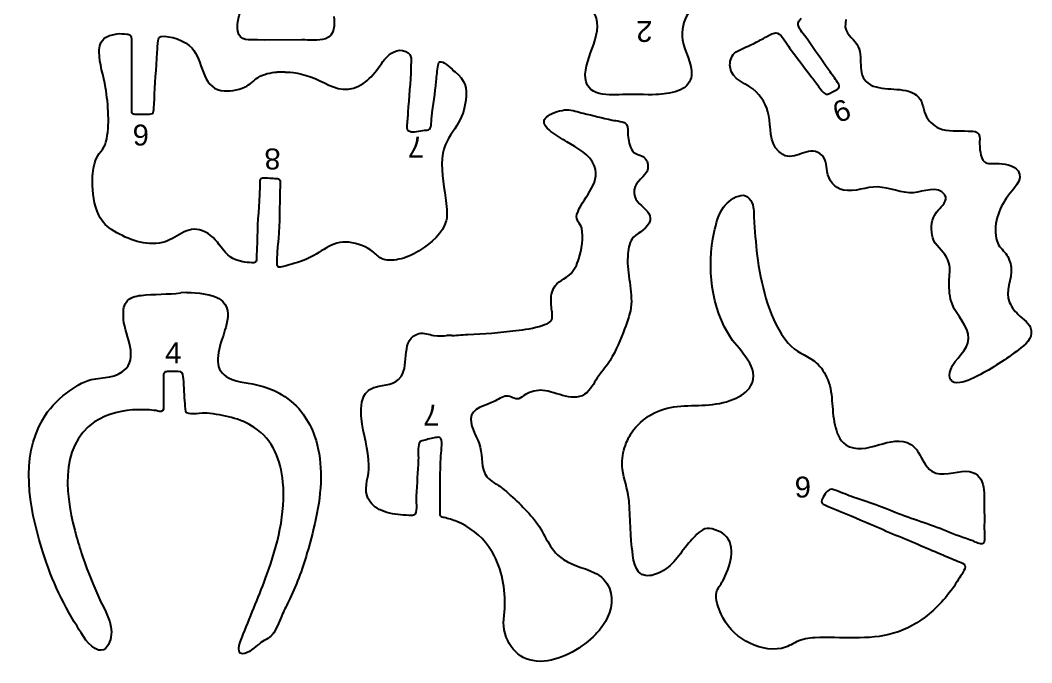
# Model space of a CAD drawing. Extents: x 5 to 176, y 77 to 286.
# Drawn here: x 4.8 to 173.9, y 76.8 to 184.2 of the extents above; entities that cross this region are included whole.
import ezdxf
from ezdxf.enums import TextEntityAlignment as Align

# ---------------------------------------------------------------- set-up
doc = ezdxf.new("R2010")
doc.units = 0
doc.layers.add('Cut', color=7, linetype='Continuous')
doc.layers.add('Steg', color=5, linetype='Continuous', lineweight=25)
doc.layers.add('Text', color=1, linetype='Continuous', lineweight=25)
doc.styles.add('textstyle10', font='')
doc.styles.add('textstyle11', font='')
doc.styles.add('textstyle2', font='')
doc.styles.add('textstyle4', font='')
doc.styles.add('textstyle5', font='')
doc.styles.add('textstyle6', font='')
doc.styles.add('textstyle7', font='')
doc.styles.add('textstyle9', font='')
doc.styles.get('textstyle10').set_extended_font_data('Arial')
doc.styles.get('textstyle11').set_extended_font_data('Arial')
doc.styles.get('textstyle2').set_extended_font_data('Arial')
doc.styles.get('textstyle4').set_extended_font_data('Arial')
doc.styles.get('textstyle5').set_extended_font_data('Arial')
doc.styles.get('textstyle6').set_extended_font_data('Arial')
doc.styles.get('textstyle7').set_extended_font_data('Arial')
doc.styles.get('textstyle9').set_extended_font_data('Arial')

msp = doc.modelspace()

# ---------------------------------------------------------------- linework, layer by layer
at = {"layer": 'Cut'}
for points in [[(51.910721, 180.89654), (45.647319, 180.867648)], [(23.412598, 179.07344), (23.412598, 171.49313)]]:
    msp.add_lwpolyline(points, dxfattribs=at)
for points in [[(41.195235, 182.33584), (40.705969, 185.2365), (43.202865, 187.80038), (43.273487, 190.68377)], [(57.243421, 184.83062), (57.423717, 183.47384), (57.410763, 181.60083), (55.844806, 181.0942)], [(99.32816, 174.46766), (98.941469, 178.0803), (103.02907, 182.35118), (100.53045, 185.8861)], [(116.53066, 185.40629), (115.71506, 184.03896), (115.32741, 182.49891), (115.55673, 180.89649)], [(134.9017, 183.39132), (134.8096, 183.82983), (135.15693, 184.21364), (135.40257, 184.54276)], [(136.3765, 181.08844), (135.92552, 181.74093), (135.06386, 182.61314), (134.9017, 183.39132)], [(142.74682, 183.00751), (143.05195, 181.57589), (144.37802, 180.99441), (144.93455, 179.7451)], [(18.03922, 178.88147), (18.038932, 179.84484), (18.225273, 180.71418), (19.094802, 181.28318)], [(19.094802, 181.28318), (19.672152, 181.66123), (20.335286, 181.8138), (21.013771, 181.91071)], [(21.013766, 181.91078), (21.542469, 181.98658), (22.129319, 181.92808), (22.644972, 181.86088)], [(22.644972, 181.86088), (22.880633, 181.82918), (23.094705, 181.81098), (23.258785, 181.62291)], [(23.258785, 181.62291), (23.434667, 181.42045), (23.410775, 181.15082), (23.412502, 180.89655)], [(27.906572, 180.80059), (27.944282, 181.12875), (27.931042, 181.39359), (28.311879, 181.45787)], [(28.311879, 181.45787), (29.821128, 181.71503), (32.440652, 180.76125), (33.554766, 179.54457)], [(44.522319, 180.89654), (43.22954, 180.89654), (41.478969, 180.65282), (41.195235, 182.33584)], [(55.844806, 181.0942), (54.637617, 180.70367), (53.162432, 180.89654), (51.910721, 180.89654)], [(126.85026, 180.01952), (127.53248, 180.3237), (128.19552, 180.6816), (128.86527, 181.01648)], [(128.86527, 181.01648), (129.46114, 181.31393), (130.80353, 182.30609), (131.45505, 182.0355)], [(131.45505, 182.0355), (132.23132, 181.71214), (132.95576, 180.21527), (133.45952, 179.55319)], [(140.06398, 175.81101), (138.81851, 177.55736), (137.61621, 179.297), (136.3765, 181.08844)], [(23.412502, 180.89655), (23.416502, 180.31507), (23.412598, 179.66163), (23.412598, 179.07344)], [(27.73424, 178.78558), (27.76264, 179.43422), (27.83346, 180.1625), (27.906572, 180.80059)], [(33.554766, 179.54457), (35.387474, 177.54298), (35.20142, 172.99288), (38.381312, 172.46705)], [(65.759277, 177.63414), (66.647709, 178.70018), (67.865932, 179.58487), (69.278268, 178.94774)], [(115.55673, 180.89649), (115.84747, 178.86324), (117.25703, 177.05836), (117.04689, 174.94738)], [(124.26336, 178.65795), (124.98684, 179.29124), (126.00011, 179.64051), (126.85026, 180.01952)], [(133.45952, 179.55319), (134.63974, 178.00355), (135.80941, 176.41744), (137.02034, 174.85148)], [(144.93455, 179.7451), (145.83459, 177.72336), (144.53634, 174.67109), (147.00042, 173.39491)], [(19.087029, 172.93237), (18.771343, 174.85623), (18.039891, 176.94225), (18.03922, 178.88147)], [(27.250827, 170.82145), (27.267807, 173.4688), (27.618328, 176.13822), (27.73424, 178.78558)], [(63.520687, 174.75554), (64.3977, 175.64311), (64.983111, 176.70243), (65.759277, 177.63414)], [(69.278268, 178.94774), (70.535064, 178.38065), (70.147796, 177.45087), (70.141751, 176.29079)], [(123.50053, 176.38673), (123.43333, 177.21673), (123.63102, 178.1043), (124.26336, 178.65795)], [(70.141751, 176.29079), (70.128801, 173.8008), (69.767438, 171.29546), (69.658339, 168.80643)], [(74.37972, 173.98788), (74.47183, 174.84858), (74.560496, 175.83306), (74.708744, 176.67457)], [(74.708744, 176.67457), (74.763054, 176.98258), (74.830221, 177.34625), (75.229194, 177.26181)], [(75.229194, 177.26181), (75.882348, 177.12459), (76.95002, 176.01825), (77.53025, 175.5548)], [(127.87792, 172.24443), (126.52497, 173.63287), (123.67996, 174.18652), (123.50053, 176.38673)], [(42.41135, 173.03222), (43.275025, 173.41795), (43.833473, 174.14336), (44.618275, 174.63368)], [(44.618275, 174.63368), (45.500086, 175.18445), (46.74412, 175.47423), (47.784733, 175.51933)], [(49.108677, 175.496523), (49.948959, 175.61433), (52.12422, 175.24874), (54.11765, 174.43505)], [(54.11765, 174.43505), (56.257888, 173.56092), (58.091747, 172.11107), (60.546519, 172.84031)], [(60.546519, 172.84031), (61.755915, 173.19918), (62.649431, 173.87373), (63.520687, 174.75554)], [(77.53025, 175.5548), (79.184868, 174.23352), (79.582499, 172.91033), (79.32592, 170.82142)], [(102.19044, 171.82223), (100.66575, 172.041), (99.501836, 172.84509), (99.32816, 174.46766)], [(117.04689, 174.94738), (116.93366, 173.81226), (116.22457, 173.03695), (115.24009, 172.55911)], [(137.02034, 174.85148), (137.45117, 174.29399), (137.89448, 173.67317), (138.31667, 173.12432)], [(141.46682, 173.79599), (141.02064, 174.47534), (140.53607, 175.14894), (140.06398, 175.81101)], [(19.168009, 163.8168), (19.847262, 166.68197), (19.559498, 170.05185), (19.087029, 172.93237)], [(38.381312, 172.46705), (39.758145, 172.23868), (41.151195, 172.47005), (42.41135, 173.03222)], [(73.622169, 168.03878), (73.906958, 170.01542), (74.167087, 172.00261), (74.37972, 173.98788)], [(115.24009, 172.55911), (114.62503, 172.26069), (114.00325, 172.12444), (113.32102, 172.01505)], [(138.31667, 173.12432), (138.60741, 172.74723), (139.03824, 171.9796), (139.51609, 171.8491)], [(140.95539, 172.38068), (141.25764, 172.53325), (141.65873, 172.68198), (141.74796, 173.03221)], [(141.74796, 173.03221), (141.81806, 173.30855), (141.61267, 173.57242), (141.46682, 173.79599)], [(147.00042, 173.39491), (149.3436, 172.18206), (152.45537, 173.26058), (154.67285, 171.66391)], [(23.412598, 171.49313), (23.412598, 170.79555), (23.411198, 170.07686), (23.412598, 169.38215)], [(27.153337, 169.2862), (27.171087, 169.77364), (27.247657, 170.32633), (27.250827, 170.82145)], [(79.32592, 170.82142), (79.143896, 169.3399), (78.627092, 167.83536), (77.837396, 166.59948)], [(106.60429, 171.78093), (105.16595, 171.78093), (103.61535, 171.61781), (102.19044, 171.82223)], [(112.029809, 171.850868), (111.10738, 171.65907), (108.84096, 171.78093), (106.60429, 171.78093)], [(130.08484, 167.55903), (129.86799, 169.38023), (129.16081, 170.92795), (127.87792, 172.24443)], [(139.51609, 171.8491), (139.95843, 171.7282), (140.56966, 172.18494), (140.95539, 172.38068)], [(154.67285, 171.66391), (155.74753, 170.88957), (155.68803, 169.53279), (156.18123, 168.42261)], [(23.412598, 169.38215), (23.413174, 169.12212), (23.359538, 168.86401), (23.511238, 168.6721)], [(26.670788, 168.53297), (27.129732, 168.60877), (27.138848, 168.88608), (27.153337, 169.2862)], [(93.075074, 168.22011), (93.891636, 168.76512), (95.232871, 169.1902), (96.241148, 169.21611)], [(96.241142, 169.21615), (97.112398, 169.23915), (98.086324, 168.85728), (98.927834, 168.65002)], [(23.511238, 168.6721), (23.656224, 168.48979), (23.961355, 168.52049), (24.180224, 168.51857)], [(24.180224, 168.51857), (24.814763, 168.51457), (26.119824, 168.44177), (26.670788, 168.53297)], [(69.658339, 168.80643), (69.624659, 168.03881), (69.485047, 167.16467), (69.471614, 166.4076)], [(73.250446, 165.98538), (73.615452, 166.34808), (73.544639, 167.50048), (73.622169, 168.03878)], [(92.499834, 166.79137), (92.258512, 167.39011), (92.577174, 167.88811), (93.075074, 168.22011)], [(98.927834, 168.65002), (100.55232, 168.25181), (102.18832, 167.86608), (103.82145, 167.50338)], [(103.82145, 167.50338), (104.39429, 167.37672), (105.88252, 167.28077), (106.2174, 166.76262)], [(132.31959, 161.72603), (130.23261, 162.91585), (130.33144, 165.50275), (130.08484, 167.55903)], [(156.18123, 168.42261), (156.60247, 167.47363), (157.45262, 166.564), (158.41886, 166.13605)], [(69.471614, 166.4076), (69.467414, 166.16388), (69.439184, 165.82229), (70.068358, 165.608734)], [(70.068358, 165.608734), (70.297867, 165.40009), (71.705022, 165.69255), (72.444726, 165.79155)], [(72.444726, 165.79155), (72.716754, 165.82705), (73.056044, 165.79251), (73.250446, 165.98538)], [(77.837396, 166.59948), (76.844376, 165.04504), (75.850012, 163.87441), (75.496424, 161.99372)], [(93.554457, 165.60826), (93.146655, 165.92971), (92.70124, 166.29145), (92.499834, 166.79137)], [(106.2174, 166.76262), (106.47456, 166.36441), (106.38244, 165.44326), (106.42082, 164.96829)], [(158.41886, 166.13605), (159.92437, 165.47013), (161.72541, 165.84531), (163.31248, 165.67547)], [(96.241148, 163.87439), (95.308387, 164.42612), (94.407001, 164.93563), (93.554457, 165.60826)], [(106.42082, 164.96829), (106.48992, 164.10759), (106.70197, 163.11831), (107.17885, 162.37947)], [(163.31248, 165.67547), (163.8124, 165.62267), (164.39483, 165.71767), (164.84198, 165.43942)], [(164.84198, 165.43942), (165.36012, 165.11702), (165.23155, 164.43863), (165.23155, 163.91281)], [(17.401701, 160.7463), (17.78916, 161.89774), (18.875351, 162.58285), (19.168009, 163.8168)], [(100.8517, 159.78678), (100.1215, 161.74326), (97.896342, 162.89566), (96.241148, 163.87439)], [(107.17885, 162.37947), (107.4859, 161.90355), (107.93113, 161.80184), (108.42721, 161.63392)], [(138.5556, 161.88819), (136.52714, 163.27088), (134.35092, 160.56788), (132.31959, 161.72603)], [(165.23155, 163.91281), (165.23155, 163.06074), (165.29205, 161.08411), (166.02028, 160.53909)], [(16.887775, 157.29198), (16.887775, 158.44054), (17.036887, 159.66299), (17.401701, 160.7463)], [(75.496424, 161.99372), (75.043909, 159.58817), (75.611568, 156.90148), (75.926103, 154.50937)], [(108.42721, 161.63392), (109.14782, 161.3902), (109.69667, 160.85957), (109.76192, 160.07468)], [(139.75021, 158.92324), (139.56694, 160.02862), (139.57558, 161.19157), (138.5556, 161.88819)], [(97.914574, 151.7267), (98.675483, 154.35486), (101.9638, 156.80647), (100.8517, 159.78678)], [(109.76192, 160.07468), (109.79742, 159.63713), (109.80222, 159.20342), (109.57769, 158.82728)], [(166.02028, 160.53909), (166.57777, 160.12361), (167.36075, 160.26658), (168.01419, 160.26658)], [(168.01419, 160.26658), (169.17907, 160.26658), (170.94844, 160.03821), (171.67097, 159.00288)], [(171.67097, 159.00288), (172.67272, 157.56646), (170.69992, 155.81915), (169.94861, 154.79725)], [(17.965714, 151.63074), (17.165272, 153.35886), (16.887775, 155.39786), (16.887775, 157.29198)], [(45.059945, 157.69211), (44.870821, 157.52707), (44.908339, 157.2584), (44.906228, 157.00412)], [(46.537338, 157.76311), (46.152277, 157.79001), (45.279774, 157.88305), (45.059945, 157.69211)], [(47.688681, 157.67391), (47.33375, 157.69021), (46.900809, 157.73821), (46.537338, 157.76311)], [(48.26181, 157.45321), (48.126228, 157.65663), (47.905919, 157.66431), (47.688681, 157.67391)], [(48.36007, 156.71629), (48.36257, 156.96577), (48.40085, 157.24499), (48.26181, 157.45321)], [(109.57769, 158.82728), (108.83597, 157.58661), (107.34581, 157.00417), (107.47631, 155.27701)], [(142.49064, 155.80668), (140.92564, 156.14059), (140.00161, 157.40142), (139.75021, 158.92324)], [(44.906228, 157.00412), (44.900528, 156.34204), (44.835508, 155.65406), (44.806438, 154.9891)], [(48.2645, 154.79723), (48.2645, 155.42092), (48.35402, 156.10411), (48.36007, 156.71629)], [(148.15188, 156.32866), (146.24049, 156.38906), (144.40395, 155.39791), (142.49064, 155.80668)], [(154.19694, 155.36721), (152.1493, 155.22328), (150.21392, 156.26245), (148.15188, 156.32866)], [(159.4168, 154.98723), (158.27783, 156.73742), (155.75042, 155.47564), (154.19694, 155.36721)], [(44.806438, 154.9891), (44.690143, 152.33408), (44.439225, 149.67809), (44.426463, 147.02498)], [(47.949293, 146.73715), (48.257303, 149.34804), (48.2645, 152.12493), (48.2645, 154.79723)], [(75.926103, 154.50937), (76.089224, 153.26869), (76.339949, 151.90328), (76.04259, 150.67124)], [(107.47631, 155.27701), (107.58953, 153.78686), (108.88682, 153.23801), (109.7197, 152.20267)], [(122.42957, 152.97342), (123.08493, 153.87155), (124.21238, 154.6977), (125.31488, 154.92607)], [(125.31487, 154.92642), (126.48454, 155.16919), (127.21187, 153.93523), (127.3961, 152.97377)], [(158.33924, 152.49437), (158.89481, 153.11231), (160.02322, 154.05457), (159.4168, 154.98723)], [(169.94861, 154.79725), (168.40568, 152.70163), (167.34348, 149.82495), (168.13893, 147.21694)], [(120.84538, 148.75148), (121.16203, 150.18694), (121.55064, 151.76921), (122.42957, 152.97342)], [(127.3961, 152.97377), (127.56018, 152.11691), (127.4556, 151.24949), (127.53811, 150.38304)], [(157.23002, 148.75219), (156.9911, 150.11473), (157.42577, 151.47822), (158.33924, 152.49437)], [(20.534, 148.94501), (19.369799, 149.63107), (18.544984, 150.38047), (17.965714, 151.63074)], [(76.04259, 150.67124), (75.559657, 148.67061), (73.41894, 146.88204), (71.773053, 145.83423)], [(98.70331, 149.42382), (98.520998, 150.31331), (97.617118, 150.69904), (97.914574, 151.7267)], [(110.13326, 150.76721), (109.90968, 149.44209), (108.23146, 148.75699), (107.38995, 147.9529)], [(109.7197, 152.20267), (110.05361, 151.78815), (110.22249, 151.29783), (110.13326, 150.76721)], [(28.594075, 147.04801), (25.746854, 146.37826), (22.90798, 147.54697), (20.534, 148.94501)], [(35.310805, 149.01793), (32.667868, 150.02448), (30.996266, 147.61222), (28.594075, 147.04801)], [(38.431397, 146.25736), (37.615795, 147.35314), (36.630258, 148.51514), (35.310805, 149.01793)], [(98.248491, 144.3383), (98.724419, 145.76225), (99.006522, 147.94039), (98.70331, 149.42382)], [(127.53811, 150.38304), (127.73961, 148.27014), (127.80198, 146.15438), (128.13974, 144.05012)], [(59.778893, 147.09316), (56.902406, 147.43763), (55.013374, 145.18945), (52.582397, 144.20401)], [(107.38995, 147.9529), (106.69045, 147.28698), (106.5494, 146.13075), (106.44001, 145.20192)], [(123.64338, 131.09608), (120.33011, 135.98394), (119.58935, 143.05377), (120.84538, 148.75148)], [(157.80958, 146.92908), (157.44112, 147.45106), (157.33941, 148.13041), (157.23002, 148.75219)], [(168.13893, 147.21694), (168.39992, 146.36199), (169.07544, 145.87551), (169.59454, 145.20192)], [(42.027534, 143.83453), (40.2998, 144.1176), (39.430271, 144.91497), (38.431397, 146.25736)], [(44.426463, 147.02498), (44.422463, 146.19594), (44.332143, 145.35443), (44.330413, 144.5302)], [(47.786173, 143.85855), (47.808813, 144.80177), (47.838663, 145.79969), (47.949293, 146.73715)], [(63.904884, 145.42549), (62.733199, 146.34856), (61.284016, 146.91373), (59.778893, 147.09316)], [(71.773053, 145.83423), (70.766023, 145.19326), (69.691059, 144.63865), (68.510642, 144.32681)], [(160.10478, 143.66667), (159.70466, 145.08773), (158.61367, 145.78915), (157.80958, 146.92908)], [(43.562787, 143.67045), (43.079566, 143.68865), (42.512386, 143.75585), (42.027534, 143.83453)], [(44.1766, 143.76545), (44.010985, 143.63399), (43.776955, 143.66278), (43.562787, 143.67045)], [(44.330413, 144.5302), (44.329933, 144.27976), (44.371093, 143.91897), (44.1766, 143.76545)], [(47.883373, 143.05255), (47.715359, 143.26364), (47.778976, 143.56302), (47.786173, 143.85855)], [(52.582397, 144.20401), (51.394208, 143.72328), (50.085117, 143.37593), (48.840219, 143.03625)], [(65.440137, 144.27981), (64.818455, 144.50242), (64.39012, 145.0436), (63.904884, 145.42549)], [(68.510642, 144.32681), (67.511768, 144.06389), (66.434884, 143.92284), (65.440137, 144.27981)], [(96.621123, 141.61611), (97.4492, 142.30793), (97.914574, 143.33751), (98.248491, 144.3383)], [(106.44001, 145.20192), (106.1013, 142.34443), (107.17502, 139.51189), (106.97927, 136.66208)], [(128.13974, 144.05012), (128.89585, 139.34073), (130.07799, 133.96831), (133.22526, 130.23285)], [(169.59454, 145.20192), (170.08774, 144.56191), (170.38136, 143.71464), (170.48115, 142.89904)], [(48.840219, 143.03625), (48.528083, 142.95085), (48.068563, 142.82132), (47.883373, 143.05255)], [(160.14698, 140.50021), (160.17288, 141.55186), (160.39742, 142.62845), (160.10478, 143.66667)], [(170.48115, 142.89904), (170.73543, 140.83317), (169.33643, 138.99374), (170.224, 137.04589)], [(93.763539, 138.77301), (94.267293, 140.46179), (95.407698, 140.60092), (96.621123, 141.61611)], [(160.66993, 136.66208), (160.19592, 137.87397), (160.11532, 139.201), (160.14698, 140.50021)], [(32.7, 138.7), (32.7, 138.7), (33.825546, 138.6742), (34.83104, 138.5533)], [(93.677849, 135.89441), (93.566928, 136.83092), (93.497074, 137.87968), (93.763539, 138.77301)], [(22.069254, 134.64711), (22.068966, 135.4512), (22.053514, 136.35028), (22.520523, 137.04594)], [(22.520523, 137.04594), (23.08943, 137.89225), (24.096363, 138.09855), (25.043806, 138.21273)], [(25.043806, 138.21273), (27.153531, 138.46509), (29.591128, 138.36434), (31.664582, 138.63685)], [(34.83104, 138.5533), (35.640502, 138.4564), (36.563765, 138.31149), (37.325826, 138.01212)], [(37.325826, 138.01212), (37.819601, 137.81829), (38.279697, 137.57937), (38.660536, 137.21955)], [(38.660536, 137.21955), (39.899581, 136.04988), (39.590323, 134.29969), (39.177148, 132.82393)], [(170.224, 137.04589), (170.62412, 136.16696), (171.22479, 135.40989), (171.94828, 134.75932)], [(93.579209, 133.98494), (93.916196, 134.47718), (93.743385, 135.34076), (93.677849, 135.89441)], [(106.97927, 136.66208), (106.88427, 135.27843), (106.37572, 133.89574), (105.87485, 132.63204)], [(163.3643, 131.00083), (163.4161, 133.1262), (161.40205, 134.79291), (160.66993, 136.66208)], [(22.52129, 126.01515), (24.612784, 128.31515), (22.07031, 131.97961), (22.069254, 134.64711)], [(92.115153, 133.19429), (92.609697, 133.36604), (93.268032, 133.53108), (93.579209, 133.98494)], [(171.94828, 134.75932), (172.89917, 133.90342), (173.9489, 133.28164), (173.8635, 131.86441)], [(39.177148, 132.82393), (38.631558, 130.87512), (37.050056, 127.40065), (38.362121, 125.53148)], [(71.485198, 131.82314), (72.407213, 132.03808), (73.092224, 131.66002), (73.979984, 131.51226)], [(79.641227, 131.67151), (82.329166, 131.73671), (85.028812, 132.03901), (87.701303, 132.33934)], [(87.701303, 132.33934), (89.160944, 132.50342), (90.722104, 132.71068), (92.115153, 133.19429)], [(105.87485, 132.63204), (105.17247, 130.86266), (104.45762, 128.99733), (103.46162, 127.35461)], [(68.5165, 124.66791), (69.959541, 126.69444), (68.346087, 131.0939), (71.485198, 131.82314)], [(73.979984, 131.51226), (74.754902, 131.38272), (75.700714, 131.47676), (76.1, 131.5)], [(77, 131.5), (77.448791, 131.48556), (78.630647, 131.64656), (79.641227, 131.67151)], [(126.9979, 123.13196), (128.67901, 126.03838), (125.08268, 128.97167), (123.64338, 131.09608)], [(133.22526, 130.23285), (134.51199, 128.70623), (136.0674, 128.31762), (137.59689, 127.20648)], [(160.4051, 125.81936), (161.07005, 127.73746), (163.31344, 128.86108), (163.3643, 131.00083)], [(173.8635, 131.86441), (173.7839, 130.54889), (172.30618, 129.56825), (171.37256, 128.85628)], [(171.37256, 128.85628), (169.22608, 127.22028), (166.8877, 125.7282), (164.46392, 124.54702)], [(103.46162, 127.35461), (102.90126, 126.43058), (102.16529, 125.62361), (101.54736, 124.76387)], [(137.59689, 127.20648), (138.50653, 126.54536), (139.16573, 125.59159), (139.64741, 124.5716)], [(16.695871, 124.15078), (18.763376, 124.59792), (20.929041, 124.264), (22.52129, 126.01515)], [(28.884624, 125.28203), (28.720928, 125.07381), (28.785984, 124.52496), (28.785984, 124.18816)], [(29.457753, 125.47585), (29.230344, 125.44225), (29.022797, 125.45765), (28.884624, 125.28203)], [(31.658921, 125.42115), (31.138087, 125.51035), (30.047865, 125.5622), (29.457753, 125.47585)], [(32.117002, 124.28411), (32.064802, 124.72645), (32.066722, 125.35207), (31.658921, 125.42115)], [(38.362121, 125.53148), (38.694311, 125.05843), (39.130323, 124.71492), (39.628704, 124.45872)], [(161.96914, 123.62683), (160.36384, 123.36583), (159.92053, 124.4242), (160.4051, 125.81936)], [(12.56988, 121.89684), (13.685528, 122.7182), (15.315007, 123.85237), (16.695871, 124.15078)], [(28.785984, 124.18816), (28.785984, 122.94077), (28.785984, 121.69338), (28.785984, 120.44598)], [(32.404862, 120.06216), (32.239726, 121.46116), (32.281754, 122.88703), (32.117002, 124.28411)], [(39.628704, 124.45872), (41.296756, 123.6009), (43.222731, 123.5865), (45.002088, 123.11825)], [(64.192749, 122.88414), (65.814072, 123.37542), (67.421577, 123.13074), (68.5165, 124.66791)], [(101.54736, 124.76387), (100.88624, 123.84464), (100.45733, 122.76996), (99.598548, 121.99946)], [(139.64741, 124.5716), (140.83819, 122.04995), (140.39297, 119.25483), (141.01763, 116.60748)], [(164.46392, 124.54702), (163.6867, 124.16896), (162.84231, 123.76788), (161.96914, 123.62683)], [(8.595073, 117.47147), (9.603964, 119.21015), (10.963814, 120.71373), (12.56988, 121.89684)], [(45.002088, 123.11825), (46.249577, 122.78913), (47.452639, 122.27482), (48.552359, 121.61658)], [(61.873942, 117.66332), (61.736825, 118.9443), (61.764555, 120.70504), (62.55569, 121.78835)], [(62.55569, 121.78835), (62.963492, 122.3468), (63.543049, 122.68743), (64.192749, 122.88414)], [(92.211105, 122.33625), (91.275272, 122.42545), (90.139665, 122.10788), (89.332506, 121.66362)], [(99.598548, 121.99946), (97.459749, 120.07943), (94.578464, 122.11076), (92.211105, 122.33625)], [(124.06749, 120.85594), (125.2314, 121.3501), (126.3531, 122.01794), (126.9979, 123.13196)], [(28.785984, 120.44598), (28.785984, 120.05545), (28.874064, 119.10072), (28.632171, 118.91361)], [(48.552359, 121.61658), (49.923148, 120.79618), (51.221876, 119.63899), (52.149264, 118.33498)], [(84.055076, 120.46996), (82.738501, 119.81652), (80.203703, 119.44614), (80.177604, 117.56738)], [(86.166048, 121.37288), (85.418572, 121.36588), (84.698731, 120.78949), (84.055076, 120.46996)], [(88.181067, 120.94301), (87.502197, 120.79428), (86.898939, 121.37864), (86.166048, 121.37288)], [(89.332506, 121.66362), (88.960975, 121.45828), (88.598464, 121.03513), (88.181067, 120.94301)], [(114.66407, 119.66133), (117.8526, 119.96646), (121.01618, 119.56253), (124.06749, 120.85594)], [(24.56404, 119.10268), (22.028762, 119.10172), (19.38026, 118.45979), (17.27159, 117.05408)], [(27.538591, 118.95011), (26.559964, 119.10268), (25.552934, 119.10268), (24.56404, 119.10268)], [(28.632171, 118.91361), (28.350068, 118.6958), (27.912905, 118.89151), (27.538591, 118.95011)], [(32.654628, 118.58448), (32.393251, 118.71306), (32.450152, 119.67739), (32.404862, 120.06216)], [(36.078433, 118.51058), (35.063823, 118.60748), (33.494027, 118.17186), (32.654628, 118.58448)], [(43.946602, 116.15205), (41.673373, 117.6825), (38.791512, 118.25246), (36.078433, 118.51058)], [(107.05497, 115.26379), (108.71401, 117.79503), (111.67416, 119.37539), (114.66407, 119.66133)], [(8.374812, 96.07389), (6.322007, 102.88849), (4.829895, 110.98311), (8.595073, 117.47147)], [(17.27159, 117.05408), (11.089129, 112.93), (12.504152, 103.94878), (14.256642, 97.80105)], [(52.149264, 118.33498), (52.934738, 117.23056), (53.596719, 115.9659), (54.05125, 114.68876)], [(63.135824, 109.79515), (63.071154, 112.43674), (62.154989, 115.039), (61.873942, 117.66332)], [(80.177604, 117.56738), (80.155434, 115.97647), (81.341037, 114.37885), (81.737228, 112.86567)], [(48.760578, 107.0125), (48.404591, 110.7374), (47.136089, 114.00461), (43.946602, 116.15205)], [(105.99949, 113.15282), (106.2624, 113.88974), (106.63086, 114.61706), (107.05497, 115.26379)], [(141.01763, 116.60748), (141.317, 115.34282), (141.74591, 114.00907), (142.87432, 113.25871)], [(142.87432, 113.25871), (146.16552, 111.07194), (150.47958, 115.33035), (153.71704, 113.31921)], [(54.05125, 114.68876), (54.714767, 112.82439), (55.026615, 110.652), (55.075743, 108.6437)], [(71.543058, 113.52678), (71.237831, 112.78986), (71.421773, 111.58469), (71.385503, 110.75469)], [(72.252825, 113.97584), (71.962182, 113.90584), (71.670388, 113.83383), (71.543058, 113.52678)], [(74.267843, 114.43834), (73.666984, 114.33183), (72.84927, 114.12073), (72.252825, 113.97584)], [(75.169516, 114.27426), (75.010042, 114.59858), (74.571344, 114.49111), (74.267843, 114.43834)], [(75.138616, 111.04255), (75.176226, 111.89846), (75.478099, 113.64768), (75.169516, 114.27426)], [(153.71704, 113.31921), (154.24095, 112.99393), (154.64779, 112.518), (154.96444, 112.00178)], [(81.737228, 112.86567), (82.175831, 111.19032), (81.712758, 109.34418), (82.866215, 107.87993)], [(105.46119, 109.6985), (105.38249, 110.8413), (105.61951, 112.08965), (105.99949, 113.15282)], [(154.96444, 112.00178), (155.65434, 110.8772), (156.08517, 109.58951), (157.26732, 108.83244)], [(71.385503, 110.75469), (71.297223, 108.74063), (71.151761, 106.72178), (71.013972, 104.70964)], [(75.035467, 104.03796), (75.035467, 106.35428), (75.036667, 108.72432), (75.138616, 111.04255)], [(55.075743, 108.6437), (55.189736, 103.99093), (54.037913, 99.53198), (52.765668, 95.11429)], [(62.825319, 104.70963), (62.305348, 106.30245), (63.176412, 108.13996), (63.135824, 109.79515)], [(106.46582, 104.90083), (106.21442, 106.50037), (105.5725, 108.08552), (105.46119, 109.6985)], [(157.26732, 108.83244), (158.92059, 107.77312), (161.14479, 108.86794), (162.92856, 108.82244)], [(162.92856, 108.82244), (166.36561, 108.73604), (165.99906, 105.16662), (165.99906, 102.69391)], [(46.078396, 91.56402), (47.808722, 96.37799), (49.253298, 101.85597), (48.760578, 107.0125)], [(82.866215, 107.87993), (83.435506, 107.15741), (84.684817, 106.63254), (85.398422, 106.0242)], [(85.398422, 106.0242), (87.269319, 104.42849), (89.267546, 102.58811), (90.823236, 100.6796)], [(107.09911, 96.07313), (106.74792, 99.0045), (106.92544, 101.98193), (106.46582, 104.90083)], [(140.20395, 105.798), (139.69348, 105.61952), (139.0362, 104.51798), (138.85389, 104.03725)], [(141.53099, 105.47655), (141.14717, 105.62624), (140.60888, 105.94001), (140.20395, 105.798)], [(144.60149, 104.32511), (143.57287, 104.67534), (142.54617, 105.07835), (141.53099, 105.47655)], [(64.864422, 102.4317), (63.909687, 102.92873), (63.167392, 103.66182), (62.825319, 104.70963)], [(71.013972, 104.70964), (70.949202, 103.76258), (71.245795, 102.46721), (70.851619, 101.66984)], [(75.035467, 102.02295), (75.034167, 102.66487), (75.035467, 103.38836), (75.035467, 104.03796)], [(138.85389, 104.03725), (138.6639, 103.53446), (138.95464, 103.38861), (139.32406, 103.20438)], [(139.32406, 103.20438), (139.65605, 103.0403), (140.12335, 102.87238), (140.4755, 102.72078)], [(151.12632, 101.94835), (149.00191, 102.82057), (146.76908, 103.58531), (144.60149, 104.32511)], [(68.414693, 101.53933), (67.231973, 101.60553), (65.913191, 101.88668), (64.864422, 102.4317)], [(70.23771, 101.44723), (69.680413, 101.43663), (68.984272, 101.50773), (68.414693, 101.53933)], [(70.851619, 101.66984), (70.733116, 101.42995), (70.454564, 101.45202), (70.23771, 101.44723)], [(75.093327, 101.38006), (74.999097, 101.57772), (75.035947, 101.7965), (75.035467, 102.02295)], [(140.4755, 102.72078), (142.64788, 101.78427), (144.84425, 100.93125), (147.00032, 99.97747)], [(159.66616, 98.81452), (156.87104, 99.99666), (153.93007, 100.79691), (151.12632, 101.94835)], [(165.99906, 102.69391), (165.99906, 101.83417), (166.09216, 100.95428), (166.04286, 100.58259)], [(75.707237, 101.07109), (75.470904, 101.11719), (75.203482, 101.14879), (75.093327, 101.38006)], [(77.818113, 100.43012), (77.19077, 100.68632), (76.369794, 100.94155), (75.707237, 101.07109)], [(83.134404, 96.26575), (81.80478, 98.11381), (79.921409, 99.57134), (77.818113, 100.43012)], [(90.823236, 100.6796), (92.375856, 98.77493), (93.100592, 96.14773), (94.99375, 94.57025)], [(147.00032, 99.97747), (149.79161, 98.74255), (152.64238, 97.59303), (155.44421, 96.38786)], [(119.26983, 99.18298), (118.36499, 98.88264), (117.5158, 97.81181), (116.87963, 97.12862)], [(122.53224, 98.2436), (121.80875, 98.82315), (120.22264, 99.49866), (119.26983, 99.18298)], [(122.28372, 90.50784), (123.41021, 92.59195), (124.78522, 96.43871), (122.53224, 98.2436)], [(164.08001, 97.17659), (162.61864, 97.68419), (161.09106, 98.21193), (159.66616, 98.81452)], [(166, 99.6), (165.94056, 99.28085), (166.09976, 98.31076), (166.05856, 97.51243)], [(14.256642, 97.80105), (14.606584, 96.57285), (14.981377, 95.36096), (15.400022, 94.15483)], [(116.87963, 97.12862), (115.19469, 95.31894), (114.29465, 93.25307), (111.97738, 92.02199)], [(165.77646, 96.7237), (165.25256, 96.54138), (164.63942, 96.98277), (164.08001, 97.17659)], [(166.05856, 97.51243), (166.04706, 97.27447), (166.02786, 96.81101), (165.77646, 96.7237)], [(14.3264, 82.92829), (11.780376, 86.96313), (9.762862, 91.46622), (8.374812, 96.07389)], [(52.765668, 95.11429), (51.983649, 92.39881), (50.928355, 89.57491), (49.680002, 87.05421)], [(85.876749, 87.15019), (85.799119, 90.31856), (85.00319, 93.66925), (83.134404, 96.26575)], [(109.38664, 91.38102), (107.42248, 91.57676), (107.27471, 94.60409), (107.09911, 96.07313)], [(155.44421, 96.38786), (156.72039, 95.83901), (157.90733, 95.38707), (159.18639, 94.80367)], [(159.18639, 94.80367), (160.07108, 94.39971), (160.98072, 94.0466), (161.87308, 93.67526)], [(15.400022, 94.15483), (16.127635, 92.05921), (17.078149, 89.69972), (17.956601, 87.72596)], [(94.99375, 94.57025), (96.688285, 93.15686), (98.877939, 92.81239), (100.8469, 91.87301)], [(162.76929, 93.08035), (162.98038, 92.45953), (162.04004, 91.32728), (161.71956, 90.7957)], [(161.87308, 93.67526), (162.17725, 93.5486), (162.65798, 93.40755), (162.76929, 93.08035)], [(42.129343, 81.58488), (43.421066, 84.91446), (44.86334, 88.18358), (46.078396, 91.56402)], [(100.8469, 91.87301), (101.95995, 91.34047), (102.8859, 90.43275), (103.33592, 89.26116)], [(111.97738, 92.02199), (111.15122, 91.58348), (110.34617, 91.28602), (109.38664, 91.38102)], [(121.23975, 88.58878), (121.40191, 89.27484), (121.94404, 89.88031), (122.28372, 90.50784)], [(161.71956, 90.7957), (160.40788, 88.62236), (158.76612, 86.62845), (156.78756, 84.98189)], [(103.33592, 89.26116), (104.14289, 87.15882), (103.48561, 84.79166), (102.21423, 83.0242)], [(122.01601, 84.94255), (121.59477, 85.94143), (120.97971, 87.48723), (121.23975, 88.58878)], [(17.956601, 87.72596), (18.887348, 85.63418), (20.425287, 83.47331), (19.995128, 81.10518)], [(49.680002, 87.05421), (49.271721, 86.22998), (48.873323, 85.40286), (48.486056, 84.55943)], [(85.750474, 82.35252), (85.443232, 83.81485), (85.913883, 85.63605), (85.876749, 87.15019)], [(132.12757, 79.22949), (128.09753, 78.50313), (123.55606, 81.28673), (122.01601, 84.94255)], [(156.78756, 84.98189), (155.02586, 83.51669), (153.03482, 82.40363), (150.83846, 81.74923)], [(17.943263, 78.95199), (16.284327, 79.38378), (15.161002, 81.60606), (14.3264, 82.92829)], [(48.486056, 84.55943), (48.044287, 83.59702), (47.662201, 82.34483), (46.955985, 81.50907)], [(102.21423, 83.0242), (101.84481, 82.50989), (101.47539, 82.02916), (101.03784, 81.5849)], [(42.028016, 78.33782), (40.59553, 78.32152), (41.898575, 80.98997), (42.129343, 81.58488)], [(46.955985, 81.50907), (46.423924, 80.87962), (45.466982, 80.51596), (44.810182, 80.00933)], [(92.403011, 77.08373), (88.862239, 76.82466), (86.475881, 78.90013), (85.750474, 82.35252)], [(101.03784, 81.5849), (98.922077, 79.44226), (95.518806, 77.3121), (92.403011, 77.08373)], [(150.83846, 81.74923), (146.69327, 80.51431), (141.96662, 81.19174), (137.69286, 81.00463)], [(19.995128, 81.10518), (19.81109, 80.09191), (19.210902, 78.62191), (17.943263, 78.95199)], [(44.810182, 80.00933), (44.086694, 79.45088), (42.986685, 78.34933), (42.028016, 78.33782)], [(134.62235, 80.31185), (133.80675, 79.91748), (133.03624, 79.39357), (132.12757, 79.22949)], [(137.69286, 81.00463), (136.62586, 80.95763), (135.5838, 80.77722), (134.62235, 80.31185)]]:
    msp.add_open_spline(points, degree=3, dxfattribs=at)
at = {"layer": 'Steg'}
for p, q in [((142.855323, 184.304402), (142.74682, 183.00751)), ((45.647319, 180.867648), (44.522319, 180.89654)), ((49.108677, 175.496523), (47.784733, 175.51933)), ((113.32102, 172.01505), (112.029809, 171.850868)), ((32.7, 138.7), (31.664582, 138.63685)), ((77, 131.5), (76.1, 131.5)), ((166.04286, 100.58259), (166, 99.6))]:
    msp.add_line(p, q, dxfattribs=at)

# ---------------------------------------------------------------- texts
at = {"layer": 'Text'}
for s, rotation, style, p in [('2', 180, 'textstyle2', (109.189676, 182.315464)), ('6', 20, 'textstyle5', (142.158905, 169.067498)), ('6', 180, 'textstyle9', (25, 165)), ('7', 180, 'textstyle11', (71, 163)), ('8', 180, 'textstyle10', (47, 161)), ('7', 180, 'textstyle6', (73.56287, 118.21223))]:
    msp.add_text(s, height=3.5, rotation=rotation, dxfattribs=dict(at, style=style)).set_placement(p, align=Align.MIDDLE_CENTER)
for s, style, p in [('4', 'textstyle4', (30.413713, 128.61839)), ('9', 'textstyle7', (135.669182, 106.18234))]:
    msp.add_text(s, height=3.5, dxfattribs=dict(at, style=style)).set_placement(p, align=Align.MIDDLE_CENTER)

doc.saveas('drawing.dxf')
